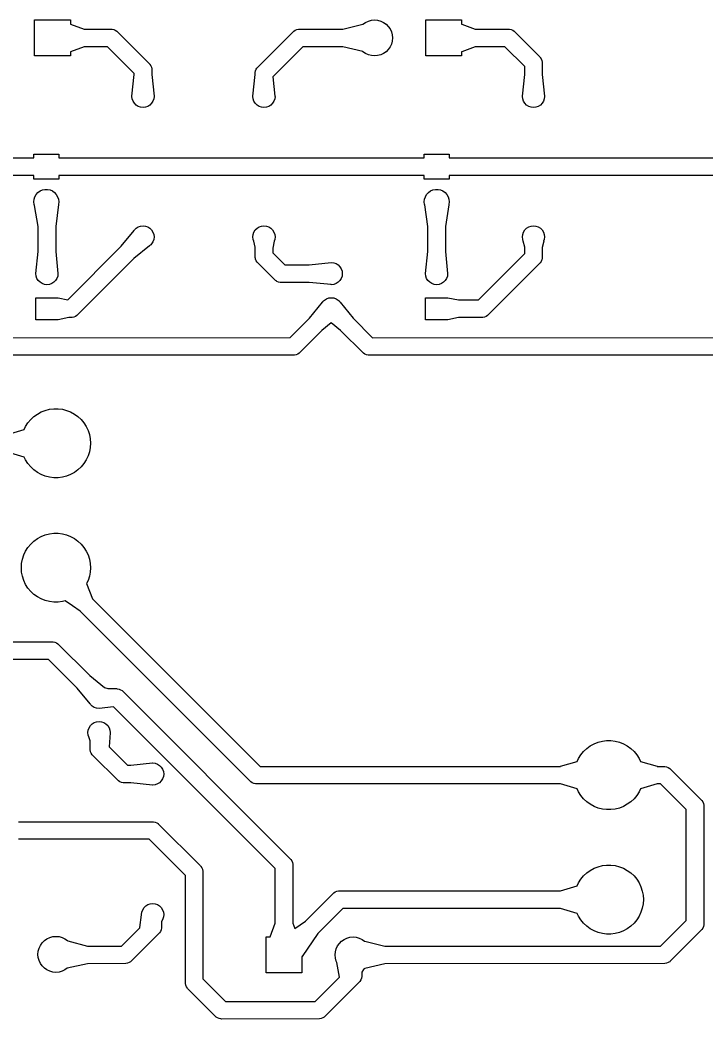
# Model space of a CAD drawing. Extents: x 52 to 194, y -148 to -75.
# Drawn here: x 94.4 to 144, y -147.6 to -75.4 of the extents above; entities that cross this region are included whole.
import ezdxf

# ---------------------------------------------------------------- set-up
doc = ezdxf.new("R2010")
doc.units = 0
doc.layers.add('BLACK', color=7, linetype='CONTINUOUS')

msp = doc.modelspace()

# ---------------------------------------------------------------- linework, layer by layer
at = {"layer": 'BLACK', "linetype": 'CONTINUOUS'}
for p, q in [((95.45, -77.995), (95.45, -75.395)), ((95.45, -75.395), (98.05, -75.395)), ((98.05, -75.395), (98.05, -75.697548)), ((98.05, -75.697548), (98.053547, -75.696595)), ((98.053547, -75.696595), (98.056041, -75.697205)), ((98.056041, -75.697205), (99.042313, -76.057194)), ((117.758934, -76.057826), (119.208382, -75.705135)), ((119.208382, -75.705135), (119.214376, -75.699142)), ((119.214376, -75.699142), (119.4, -75.569167)), ((119.4, -75.569167), (119.605374, -75.4734)), ((119.605374, -75.4734), (119.824257, -75.41475)), ((119.824257, -75.41475), (120.05, -75.395)), ((120.05, -75.395), (120.275743, -75.41475)), ((120.275743, -75.41475), (120.494626, -75.4734)), ((120.494626, -75.4734), (120.7, -75.569167)), ((120.7, -75.569167), (120.885624, -75.699142)), ((120.885624, -75.699142), (121.045858, -75.859376)), ((123.75, -77.995), (123.75, -75.395)), ((123.75, -75.395), (126.35, -75.395)), ((126.35, -75.395), (126.35, -75.697548)), ((126.35, -75.697548), (126.353547, -75.696595)), ((126.353547, -75.696595), (126.356041, -75.697205)), ((126.356041, -75.697205), (127.342313, -76.057194)), ((99.042313, -76.057194), (99.046875, -76.061383)), ((99.046875, -76.061383), (100.995, -76.06)), ((100.995, -76.06), (101.057221, -76.063057)), ((101.057221, -76.063057), (101.057241, -76.063057)), ((101.057241, -76.063057), (101.179331, -76.087343)), ((101.179331, -76.087343), (101.294337, -76.13498)), ((101.294337, -76.13498), (101.39784, -76.204138)), ((101.39784, -76.204138), (101.398382, -76.20468)), ((101.398382, -76.20468), (103.749013, -78.550987)), ((111.559738, -78.846559), (114.155987, -76.245987)), ((114.155987, -76.245987), (114.20215, -76.204147)), ((114.20215, -76.204147), (114.20216, -76.204138)), ((114.20216, -76.204138), (114.305663, -76.13498)), ((114.305663, -76.13498), (114.420669, -76.087343)), ((114.420669, -76.087343), (114.440925, -76.083313)), ((114.440925, -76.083313), (114.542759, -76.063057)), ((114.542759, -76.063057), (114.54456, -76.063057)), ((114.54456, -76.063057), (117.75328, -76.061275)), ((117.75328, -76.061275), (117.753427, -76.060921)), ((117.753427, -76.060921), (117.758934, -76.057826)), ((121.045858, -75.859376), (121.175833, -76.045)), ((121.175833, -76.045), (121.2716, -76.250374)), ((121.2716, -76.250374), (121.33025, -76.469257)), ((121.33025, -76.469257), (121.35, -76.695)), ((127.342313, -76.057194), (127.347048, -76.061541)), ((127.347048, -76.061541), (129.745, -76.06)), ((129.745, -76.06), (129.807221, -76.063057)), ((129.807221, -76.063057), (129.807241, -76.063057)), ((129.807241, -76.063057), (129.929331, -76.087343)), ((129.929331, -76.087343), (130.044337, -76.13498)), ((130.044337, -76.13498), (130.14784, -76.204138)), ((130.14784, -76.204138), (130.148267, -76.204565)), ((130.148267, -76.204565), (131.999012, -78.050987)), ((121.2716, -77.139626), (121.175833, -77.345)), ((121.33025, -76.920743), (121.2716, -77.139626)), ((121.35, -76.695), (121.33025, -76.920743)), ((98.05, -77.995), (95.45, -77.995)), ((98.056041, -77.692794), (98.05, -77.692535)), ((98.05, -77.692535), (98.05, -77.995)), ((99.042312, -77.332806), (98.056041, -77.692794)), ((99.046573, -77.330088), (99.042312, -77.332806)), ((99.047285, -77.328369), (99.046573, -77.330088)), ((100.729486, -77.327174), (99.047285, -77.328369)), ((102.6654, -79.259527), (100.729486, -77.327174)), ((114.86423, -77.329856), (112.703013, -79.494672)), ((117.75357, -77.328251), (114.86423, -77.329856)), ((117.758934, -77.332173), (117.75357, -77.328251)), ((119.208381, -77.684863), (117.758934, -77.332173)), ((119.214376, -77.690858), (119.208381, -77.684863)), ((119.4, -77.820833), (119.214376, -77.690858)), ((119.605374, -77.9166), (119.4, -77.820833)), ((119.824257, -77.97525), (119.605374, -77.9166)), ((120.05, -77.995), (119.824257, -77.97525)), ((120.275743, -77.97525), (120.05, -77.995)), ((120.494626, -77.9166), (120.275743, -77.97525)), ((120.7, -77.820833), (120.494626, -77.9166)), ((120.885624, -77.690858), (120.7, -77.820833)), ((121.045858, -77.530624), (120.885624, -77.690858)), ((121.175833, -77.345), (121.045858, -77.530624)), ((126.35, -77.995), (123.75, -77.995)), ((126.356041, -77.692794), (126.35, -77.692535)), ((126.35, -77.692535), (126.35, -77.995)), ((127.342312, -77.332806), (126.356041, -77.692794)), ((127.346573, -77.330088), (127.342312, -77.332806)), ((127.347221, -77.328523), (127.346573, -77.330088)), ((129.479555, -77.327152), (127.347221, -77.328523)), ((130.915319, -78.759562), (129.479555, -77.327152)), ((103.749013, -78.550987), (103.790851, -78.597149)), ((103.790851, -78.597149), (103.790862, -78.59716)), ((103.790862, -78.59716), (103.804825, -78.618058)), ((103.804825, -78.618058), (103.86002, -78.700663)), ((103.86002, -78.700663), (103.907657, -78.815669)), ((131.999012, -78.050987), (132.040851, -78.097149)), ((132.040851, -78.097149), (132.040862, -78.09716)), ((132.040862, -78.09716), (132.11002, -78.200663)), ((132.11002, -78.200663), (132.157657, -78.315669)), ((132.157657, -78.315669), (132.181942, -78.437759)), ((132.181942, -78.437759), (132.183033, -79.324091)), ((102.501327, -80.907129), (102.663917, -79.330499)), ((102.663917, -79.330499), (102.665505, -79.32756)), ((102.665505, -79.32756), (102.6654, -79.259527)), ((103.907657, -78.815669), (103.931943, -78.937759)), ((103.931943, -78.937759), (103.931943, -78.938407)), ((103.931943, -78.938407), (103.932536, -79.323351)), ((103.932536, -79.323351), (103.932718, -79.323427)), ((103.932718, -79.323427), (103.936083, -79.3305)), ((103.936083, -79.3305), (104.098671, -80.907116)), ((111.251327, -80.907129), (111.413917, -79.330499)), ((111.413917, -79.330499), (111.415138, -79.328239)), ((111.415, -79.25), (111.418057, -79.187779)), ((111.415138, -79.328239), (111.415, -79.25)), ((111.418057, -79.187759), (111.442343, -79.065669)), ((111.418057, -79.187779), (111.418057, -79.187759)), ((111.442343, -79.065669), (111.48998, -78.950663)), ((111.48998, -78.950663), (111.535352, -78.882759)), ((111.535352, -78.882759), (111.559138, -78.84716)), ((111.559138, -78.84716), (111.559738, -78.846559)), ((130.751327, -80.907129), (130.913917, -79.330499)), ((130.913917, -79.330499), (130.916018, -79.32661)), ((130.916018, -79.32661), (130.915319, -78.759562)), ((132.183033, -79.324091), (132.186083, -79.3305)), ((132.186083, -79.3305), (132.348671, -80.907116)), ((112.703013, -79.494672), (112.848671, -80.907116)), ((102.5, -80.92), (102.501306, -80.9084)), ((102.501266, -80.908301), (102.501327, -80.907129)), ((102.501306, -80.9084), (102.501266, -80.908301)), ((104.098671, -80.907116), (104.098581, -80.907414)), ((104.098581, -80.907414), (104.1, -80.92)), ((111.25, -80.92), (111.251306, -80.9084)), ((111.251266, -80.908301), (111.251327, -80.907129)), ((111.251306, -80.9084), (111.251266, -80.908301)), ((112.848671, -80.907116), (112.848581, -80.907414)), ((112.848581, -80.907414), (112.85, -80.92)), ((130.75, -80.92), (130.751306, -80.9084)), ((130.751266, -80.908301), (130.751327, -80.907129)), ((130.751306, -80.9084), (130.751266, -80.908301)), ((132.348671, -80.907116), (132.348581, -80.907414)), ((132.348581, -80.907414), (132.35, -80.92)), ((102.520058, -81.098017), (102.5, -80.92)), ((102.579225, -81.267107), (102.520058, -81.098017)), ((102.674535, -81.418792), (102.579225, -81.267107)), ((102.801208, -81.545465), (102.674535, -81.418792)), ((102.952893, -81.640775), (102.801208, -81.545465)), ((103.798792, -81.545465), (103.647107, -81.640775)), ((103.925465, -81.418792), (103.798792, -81.545465)), ((104.020775, -81.267107), (103.925465, -81.418792)), ((104.079942, -81.098017), (104.020775, -81.267107)), ((104.1, -80.92), (104.079942, -81.098017)), ((111.270058, -81.098017), (111.25, -80.92)), ((111.329225, -81.267107), (111.270058, -81.098017)), ((111.424535, -81.418792), (111.329225, -81.267107)), ((111.551208, -81.545465), (111.424535, -81.418792)), ((111.702893, -81.640775), (111.551208, -81.545465)), ((112.548792, -81.545465), (112.397107, -81.640775)), ((112.675465, -81.418792), (112.548792, -81.545465)), ((112.770775, -81.267107), (112.675465, -81.418792)), ((112.829942, -81.098017), (112.770775, -81.267107)), ((112.85, -80.92), (112.829942, -81.098017)), ((130.770058, -81.098017), (130.75, -80.92)), ((130.829225, -81.267107), (130.770058, -81.098017)), ((130.924535, -81.418792), (130.829225, -81.267107)), ((131.051208, -81.545465), (130.924535, -81.418792)), ((131.202893, -81.640775), (131.051208, -81.545465)), ((132.048792, -81.545465), (131.897107, -81.640775)), ((132.175465, -81.418792), (132.048792, -81.545465)), ((132.270775, -81.267107), (132.175465, -81.418792)), ((132.329942, -81.098017), (132.270775, -81.267107)), ((132.35, -80.92), (132.329942, -81.098017)), ((103.121983, -81.699942), (102.952893, -81.640775)), ((103.3, -81.72), (103.121983, -81.699942)), ((103.478017, -81.699942), (103.3, -81.72)), ((103.647107, -81.640775), (103.478017, -81.699942)), ((111.871983, -81.699942), (111.702893, -81.640775)), ((112.05, -81.72), (111.871983, -81.699942)), ((112.228017, -81.699942), (112.05, -81.72)), ((112.397107, -81.640775), (112.228017, -81.699942)), ((131.371983, -81.699942), (131.202893, -81.640775)), ((131.55, -81.72), (131.371983, -81.699942)), ((131.728017, -81.699942), (131.55, -81.72)), ((131.897107, -81.640775), (131.728017, -81.699942)), ((95.4, -85.367117), (95.4, -85.1)), ((95.4, -85.1), (97.2, -85.1)), ((97.2, -85.1), (97.2, -85.367055)), ((123.65, -85.36614), (123.65, -85.1)), ((123.65, -85.1), (125.45, -85.1)), ((125.45, -85.1), (125.45, -85.366078)), ((70.048375, -85.367993), (95.4, -85.367117)), ((97.2, -85.367055), (123.65, -85.36614)), ((125.45, -85.366078), (155.202962, -85.36505)), ((95.4, -86.634061), (70.045869, -86.634937)), ((95.4, -86.9), (95.4, -86.634061)), ((123.65, -86.633085), (97.2, -86.633999)), ((97.2, -86.633999), (97.2, -86.9)), ((123.65, -86.9), (123.65, -86.633085)), ((155.205386, -86.631994), (125.45, -86.633022)), ((125.45, -86.633022), (125.45, -86.9)), ((97.2, -86.9), (95.4, -86.9)), ((125.45, -86.9), (123.65, -86.9)), ((95.477809, -88.173937), (95.571885, -88.010993)), ((95.571885, -88.010993), (95.697782, -87.87117)), ((95.697782, -87.87117), (95.85, -87.760577)), ((95.85, -87.760577), (96.021885, -87.684049)), ((96.021885, -87.684049), (96.205924, -87.64493)), ((96.205924, -87.64493), (96.394076, -87.64493)), ((96.394076, -87.64493), (96.578115, -87.684049)), ((96.578115, -87.684049), (96.75, -87.760577)), ((96.75, -87.760577), (96.902218, -87.87117)), ((96.902218, -87.87117), (97.028115, -88.010993)), ((97.028115, -88.010993), (97.122191, -88.173937)), ((123.727809, -88.173937), (123.821885, -88.010993)), ((123.821885, -88.010993), (123.947782, -87.87117)), ((123.947782, -87.87117), (124.1, -87.760577)), ((124.1, -87.760577), (124.271885, -87.684049)), ((124.271885, -87.684049), (124.455924, -87.64493)), ((124.455924, -87.64493), (124.644076, -87.64493)), ((124.644076, -87.64493), (124.828115, -87.684049)), ((124.828115, -87.684049), (125, -87.760577)), ((125, -87.760577), (125.152218, -87.87117)), ((125.152218, -87.87117), (125.278115, -88.010993)), ((125.278115, -88.010993), (125.372191, -88.173937)), ((95.4, -88.54), (95.419667, -88.352879)), ((95.419667, -88.727121), (95.4, -88.54)), ((95.419667, -88.352879), (95.477809, -88.173937)), ((95.448595, -88.816152), (95.419667, -88.727121)), ((95.713298, -90.320382), (95.448595, -88.816152)), ((97.175877, -88.740834), (96.986238, -90.319749)), ((97.122191, -88.173937), (97.180333, -88.352879)), ((97.180333, -88.727121), (97.175877, -88.740834)), ((97.180333, -88.352879), (97.2, -88.54)), ((97.2, -88.54), (97.180333, -88.727121)), ((123.65, -88.54), (123.669667, -88.352879)), ((123.669667, -88.727121), (123.65, -88.54)), ((123.669667, -88.352879), (123.727809, -88.173937)), ((123.684077, -88.771473), (123.669667, -88.727121)), ((123.913528, -90.330004), (123.684077, -88.771473)), ((125.41592, -88.771478), (125.186472, -90.330004)), ((125.372191, -88.173937), (125.430333, -88.352879)), ((125.430333, -88.727121), (125.41592, -88.771478)), ((125.430333, -88.352879), (125.45, -88.54)), ((125.45, -88.54), (125.430333, -88.727121)), ((103.121983, -90.300058), (103.3, -90.28)), ((103.3, -90.28), (103.478017, -90.300058)), ((111.871983, -90.300058), (112.05, -90.28)), ((112.05, -90.28), (112.228017, -90.300058)), ((131.371983, -90.300058), (131.55, -90.28)), ((131.55, -90.28), (131.728017, -90.300058)), ((95.716019, -90.32561), (95.713298, -90.320382)), ((95.717084, -92.139637), (95.716019, -90.32561)), ((96.986238, -90.319749), (96.982997, -90.325511)), ((96.982997, -90.325511), (96.984064, -92.141256)), ((101.726273, -91.754169), (102.656186, -90.610409)), ((102.656186, -90.610409), (102.674535, -90.581208)), ((102.674535, -90.581208), (102.70338, -90.552362)), ((102.70338, -90.552362), (102.726145, -90.524363)), ((102.726145, -90.524363), (102.734022, -90.520107)), ((102.734022, -90.520107), (102.735265, -90.520477)), ((102.735265, -90.520477), (102.801208, -90.454535)), ((102.801208, -90.454535), (102.952893, -90.359225)), ((102.952893, -90.359225), (103.121983, -90.300058)), ((103.478017, -90.300058), (103.647107, -90.359225)), ((103.647107, -90.359225), (103.798792, -90.454535)), ((103.798792, -90.454535), (103.925465, -90.581208)), ((103.925465, -90.581208), (104.020775, -90.732893)), ((104.020775, -90.732893), (104.079942, -90.901983)), ((104.079942, -90.901983), (104.1, -91.08)), ((111.25, -91.08), (111.270058, -90.901983)), ((111.270058, -90.901983), (111.329225, -90.732893)), ((111.329225, -90.732893), (111.424535, -90.581208)), ((111.424535, -90.581208), (111.551208, -90.454535)), ((111.551208, -90.454535), (111.702893, -90.359225)), ((111.702893, -90.359225), (111.871983, -90.300058)), ((112.228017, -90.300058), (112.397107, -90.359225)), ((112.397107, -90.359225), (112.548792, -90.454535)), ((112.548792, -90.454535), (112.675465, -90.581208)), ((112.675465, -90.581208), (112.770775, -90.732893)), ((112.770775, -90.732893), (112.829942, -90.901983)), ((112.829942, -90.901983), (112.85, -91.08)), ((123.916014, -90.334951), (123.913528, -90.330004)), ((123.917084, -92.141534), (123.916014, -90.334951)), ((125.186472, -90.330004), (125.182994, -90.335821)), ((125.182994, -90.335821), (125.184064, -92.143404)), ((130.75, -91.08), (130.770058, -90.901983)), ((130.770058, -90.901983), (130.829225, -90.732893)), ((130.829225, -90.732893), (130.924535, -90.581208)), ((130.924535, -90.581208), (131.051208, -90.454535)), ((131.051208, -90.454535), (131.202893, -90.359225)), ((131.202893, -90.359225), (131.371983, -90.300058)), ((131.728017, -90.300058), (131.897107, -90.359225)), ((131.897107, -90.359225), (132.048792, -90.454535)), ((132.048792, -90.454535), (132.175465, -90.581208)), ((132.175465, -90.581208), (132.270775, -90.732893)), ((132.270775, -90.732893), (132.329942, -90.901983)), ((132.329942, -90.901983), (132.35, -91.08)), ((103.769582, -91.723818), (102.625833, -92.653724)), ((103.798792, -91.705465), (103.769582, -91.723818)), ((103.827646, -91.67661), (103.798792, -91.705465)), ((103.855635, -91.653855), (103.827646, -91.67661)), ((103.856517, -91.65306), (103.855635, -91.653855)), ((103.859954, -91.644792), (103.856517, -91.65306)), ((103.925465, -91.578792), (103.859811, -91.644445)), ((103.859811, -91.644445), (103.859954, -91.644792)), ((104.020775, -91.427107), (103.925465, -91.578792)), ((104.079942, -91.258017), (104.020775, -91.427107)), ((104.1, -91.08), (104.079942, -91.258017)), ((111.270058, -91.258017), (111.25, -91.08)), ((111.315077, -91.386676), (111.270058, -91.258017)), ((111.313304, -91.395898), (111.314648, -91.387047)), ((111.416513, -91.813847), (111.313304, -91.395898)), ((111.314648, -91.387047), (111.315077, -91.386676)), ((112.787159, -91.395609), (112.683759, -91.898672)), ((112.829942, -91.258017), (112.784788, -91.387057)), ((112.784788, -91.387057), (112.786511, -91.388781)), ((112.786511, -91.388781), (112.787159, -91.395609)), ((112.85, -91.08), (112.829942, -91.258017)), ((130.770058, -91.258017), (130.75, -91.08)), ((130.815077, -91.386674), (130.770058, -91.258017)), ((130.813291, -91.395897), (130.814645, -91.387046)), ((130.916468, -91.815945), (130.813291, -91.395897)), ((130.814645, -91.387046), (130.815077, -91.386674)), ((132.286954, -91.395737), (132.183616, -91.856891)), ((132.329942, -91.258017), (132.284765, -91.387124)), ((132.284765, -91.387124), (132.286352, -91.388714)), ((132.286352, -91.388714), (132.286954, -91.395737)), ((132.35, -91.08), (132.329942, -91.258017)), ((95.551327, -93.722129), (95.713917, -92.145499)), ((95.713917, -92.145499), (95.717084, -92.139637)), ((96.984064, -92.141256), (96.986083, -92.1455)), ((96.986083, -92.1455), (97.148671, -93.722116)), ((97.863859, -95.622233), (101.724916, -91.757987)), ((101.724916, -91.757987), (101.726273, -91.754169)), ((111.418057, -92.561756), (111.416513, -91.813847)), ((112.683759, -91.898672), (112.684463, -92.23998)), ((112.684463, -92.23998), (113.550192, -93.102787)), ((123.741419, -93.722042), (123.913858, -92.147415)), ((123.913858, -92.147415), (123.917084, -92.141534)), ((125.184064, -92.143404), (125.186025, -92.147559)), ((125.186025, -92.147559), (125.338757, -93.722186)), ((127.565796, -95.640236), (130.917404, -92.284781)), ((130.917404, -92.284781), (130.916468, -91.815945)), ((132.183616, -91.856891), (132.185, -92.55)), ((102.618866, -92.655802), (98.554013, -96.724013)), ((102.625833, -92.653724), (102.618866, -92.655802)), ((111.418057, -92.562241), (111.418057, -92.561756)), ((111.436095, -92.652919), (111.418057, -92.562241)), ((111.442343, -92.684331), (111.436095, -92.652919)), ((111.48998, -92.799337), (111.442343, -92.684331)), ((111.559138, -92.90284), (111.48998, -92.799337)), ((111.559147, -92.902849), (111.559138, -92.90284)), ((111.600987, -92.949013), (111.559147, -92.902849)), ((112.881864, -94.225566), (111.600987, -92.949013)), ((113.550192, -93.102787), (115.325451, -93.101318)), ((115.325451, -93.101318), (115.330499, -93.098917)), ((115.330499, -93.098917), (116.907117, -92.936328)), ((116.907117, -92.936328), (116.907417, -92.936417)), ((116.907417, -92.936417), (116.92, -92.935)), ((116.92, -92.935), (117.098017, -92.955058)), ((117.098017, -92.955058), (117.267107, -93.014225)), ((117.267107, -93.014225), (117.418792, -93.109535)), ((117.418792, -93.109535), (117.545465, -93.236208)), ((132.039991, -92.95371), (128.274013, -96.724013)), ((132.040862, -92.95284), (132.039991, -92.95371)), ((132.11002, -92.849337), (132.040862, -92.95284)), ((132.139939, -92.777107), (132.11002, -92.849337)), ((132.157658, -92.73433), (132.139939, -92.777107)), ((132.181943, -92.612241), (132.157658, -92.73433)), ((132.185, -92.55), (132.181943, -92.61222)), ((132.181943, -92.61222), (132.181943, -92.612241)), ((95.55, -93.735), (95.551306, -93.7234)), ((95.570058, -93.913017), (95.55, -93.735)), ((95.551266, -93.723301), (95.551327, -93.722129)), ((95.551306, -93.7234), (95.551266, -93.723301)), ((97.15, -93.735), (97.129942, -93.913017)), ((97.148671, -93.722116), (97.148581, -93.722414)), ((97.148581, -93.722414), (97.15, -93.735)), ((117.545465, -93.236208), (117.640775, -93.387893)), ((117.640775, -93.387893), (117.699942, -93.556983)), ((117.699942, -93.556983), (117.72, -93.735)), ((117.72, -93.735), (117.699942, -93.913017)), ((123.74, -93.735), (123.741379, -93.722761)), ((123.760058, -93.913017), (123.74, -93.735)), ((123.741379, -93.722761), (123.741419, -93.722042)), ((125.34, -93.735), (125.319942, -93.913017)), ((125.338757, -93.722186), (125.33861, -93.722666)), ((125.33861, -93.722666), (125.34, -93.735)), ((95.629225, -94.082107), (95.570058, -93.913017)), ((95.724535, -94.233792), (95.629225, -94.082107)), ((95.851208, -94.360465), (95.724535, -94.233792)), ((96.002893, -94.455775), (95.851208, -94.360465)), ((96.171983, -94.514942), (96.002893, -94.455775)), ((96.35, -94.535), (96.171983, -94.514942)), ((96.528017, -94.514942), (96.35, -94.535)), ((96.697107, -94.455775), (96.528017, -94.514942)), ((96.848792, -94.360465), (96.697107, -94.455775)), ((96.975465, -94.233792), (96.848792, -94.360465)), ((97.070775, -94.082107), (96.975465, -94.233792)), ((97.129942, -93.913017), (97.070775, -94.082107)), ((112.88216, -94.225862), (112.881864, -94.225566)), ((112.970697, -94.28502), (112.88216, -94.225862)), ((112.985663, -94.29502), (112.970697, -94.28502)), ((113.100669, -94.342657), (112.985663, -94.29502)), ((113.222759, -94.366943), (113.100669, -94.342657)), ((113.222779, -94.366943), (113.222759, -94.366943)), ((113.285, -94.37), (113.222779, -94.366943)), ((115.325374, -94.368312), (113.285, -94.37)), ((115.3305, -94.371082), (115.325374, -94.368312)), ((116.907116, -94.533671), (115.3305, -94.371082)), ((116.908301, -94.533733), (116.907116, -94.533671)), ((116.908398, -94.533692), (116.908301, -94.533733)), ((116.92, -94.535), (116.908398, -94.533692)), ((117.098017, -94.514942), (116.92, -94.535)), ((117.267107, -94.455775), (117.098017, -94.514942)), ((117.418792, -94.360465), (117.267107, -94.455775)), ((117.545465, -94.233792), (117.418792, -94.360465)), ((117.640775, -94.082107), (117.545465, -94.233792)), ((117.699942, -93.913017), (117.640775, -94.082107)), ((123.819225, -94.082107), (123.760058, -93.913017)), ((123.914535, -94.233792), (123.819225, -94.082107)), ((124.041208, -94.360465), (123.914535, -94.233792)), ((124.192893, -94.455775), (124.041208, -94.360465)), ((124.361983, -94.514942), (124.192893, -94.455775)), ((124.54, -94.535), (124.361983, -94.514942)), ((124.718017, -94.514942), (124.54, -94.535)), ((124.887107, -94.455775), (124.718017, -94.514942)), ((125.038792, -94.360465), (124.887107, -94.455775)), ((125.165465, -94.233792), (125.038792, -94.360465)), ((125.260775, -94.082107), (125.165465, -94.233792)), ((125.319942, -93.913017), (125.260775, -94.082107)), ((95.55, -97.075), (95.55, -95.475)), ((95.55, -95.475), (97.15, -95.475)), ((97.15, -95.475), (97.15, -95.477608)), ((97.15, -95.477608), (97.153815, -95.476031)), ((97.153815, -95.476031), (97.156163, -95.476271)), ((97.156163, -95.476271), (97.863859, -95.622233)), ((115.346273, -96.949169), (116.276186, -95.805409)), ((116.276186, -95.805409), (116.294535, -95.776208)), ((116.294535, -95.776208), (116.32338, -95.747362)), ((116.32338, -95.747362), (116.346145, -95.719363)), ((116.346145, -95.719363), (116.354022, -95.715107)), ((116.354022, -95.715107), (116.355265, -95.715477)), ((116.355265, -95.715477), (116.421208, -95.649535)), ((116.421208, -95.649535), (116.572893, -95.554225)), ((116.572893, -95.554225), (116.741983, -95.495058)), ((116.741983, -95.495058), (116.92, -95.475)), ((116.92, -95.475), (117.098017, -95.495058)), ((117.098017, -95.495058), (117.267107, -95.554225)), ((117.267107, -95.554225), (117.418792, -95.649535)), ((117.418792, -95.649535), (117.484445, -95.715188)), ((117.484445, -95.715188), (117.484792, -95.715045)), ((117.484792, -95.715045), (117.49306, -95.718482)), ((117.49306, -95.718482), (117.493855, -95.719364)), ((117.493855, -95.719364), (117.516615, -95.747358)), ((117.516615, -95.747358), (117.545465, -95.776208)), ((117.545465, -95.776208), (117.563816, -95.805413)), ((117.563816, -95.805413), (118.493724, -96.949167)), ((123.74, -97.075), (123.74, -95.475)), ((123.74, -95.475), (125.34, -95.475)), ((125.34, -95.475), (125.34, -95.477608)), ((125.34, -95.477608), (125.343815, -95.476031)), ((125.343815, -95.476031), (125.346163, -95.476271)), ((125.346163, -95.476271), (126.130663, -95.638074)), ((126.130663, -95.638074), (126.135776, -95.641543)), ((126.135776, -95.641543), (127.565796, -95.640236)), ((98.50784, -96.765862), (98.409584, -96.831514)), ((98.507849, -96.765852), (98.50784, -96.765862)), ((98.554013, -96.724013), (98.507849, -96.765852)), ((128.22784, -96.765862), (128.129584, -96.831514)), ((128.227849, -96.765852), (128.22784, -96.765862)), ((128.274013, -96.724013), (128.227849, -96.765852)), ((97.15, -97.075), (95.55, -97.075)), ((97.156171, -97.073727), (97.15, -97.072544)), ((97.15, -97.072544), (97.15, -97.075)), ((97.940663, -96.911925), (97.156171, -97.073727)), ((97.946573, -96.908739), (97.940663, -96.911925)), ((97.947163, -96.907312), (97.946573, -96.908739)), ((98.166647, -96.906943), (97.947163, -96.907312)), ((98.167241, -96.906943), (98.166647, -96.906943)), ((98.289331, -96.882657), (98.167241, -96.906943)), ((98.404337, -96.83502), (98.289331, -96.882657)), ((98.409584, -96.831514), (98.404337, -96.83502)), ((113.935901, -98.365034), (115.344459, -96.954275)), ((115.344459, -96.954275), (115.346273, -96.949169)), ((116.919999, -97.300604), (116.245833, -97.848724)), ((117.594167, -97.848724), (116.919999, -97.300604)), ((118.493724, -96.949167), (118.495436, -96.954904)), ((118.495436, -96.954904), (119.910758, -98.368018)), ((125.34, -97.075), (123.74, -97.075)), ((125.346171, -97.073727), (125.34, -97.072544)), ((125.34, -97.072544), (125.34, -97.075)), ((126.130663, -96.911925), (125.346171, -97.073727)), ((126.136573, -96.908739), (126.130663, -96.911925)), ((126.136654, -96.908541), (126.136573, -96.908739)), ((127.886146, -96.906943), (126.136654, -96.908541)), ((127.887241, -96.906943), (127.886146, -96.906943)), ((128.009331, -96.882657), (127.887241, -96.906943)), ((128.124337, -96.83502), (128.009331, -96.882657)), ((128.129584, -96.831514), (128.124337, -96.83502)), ((116.240095, -97.850435), (114.644013, -99.449013)), ((116.245833, -97.848724), (116.240095, -97.850435)), ((117.599273, -97.850538), (117.594167, -97.848724)), ((119.24152, -99.490222), (117.599273, -97.850538)), ((91.720753, -98.368014), (113.935901, -98.365034)), ((119.910758, -98.368018), (144.681021, -98.365031)), ((114.249784, -99.631943), (91.455, -99.635)), ((114.257241, -99.631943), (114.249784, -99.631943)), ((114.379331, -99.607657), (114.257241, -99.631943)), ((114.494337, -99.56002), (114.379331, -99.607657)), ((114.59784, -99.490862), (114.494337, -99.56002)), ((114.597849, -99.490852), (114.59784, -99.490862)), ((114.644013, -99.449013), (114.597849, -99.490852)), ((119.24216, -99.490862), (119.24152, -99.490222)), ((119.345663, -99.56002), (119.24216, -99.490862)), ((119.460669, -99.607657), (119.345663, -99.56002)), ((119.582759, -99.631943), (119.460669, -99.607657)), ((119.582779, -99.631943), (119.582759, -99.631943)), ((119.645, -99.635), (119.582779, -99.631943)), ((144.993949, -99.631943), (119.645, -99.635)), ((95.40644, -104.073717), (95.660433, -103.88918)), ((95.660433, -103.88918), (95.935552, -103.737932)), ((95.935552, -103.737932), (96.227458, -103.622359)), ((96.227458, -103.622359), (96.531547, -103.544282)), ((96.531547, -103.544282), (96.843024, -103.504933)), ((96.843024, -103.504933), (97.156976, -103.504933)), ((97.156976, -103.504933), (97.468453, -103.544282)), ((97.468453, -103.544282), (97.772542, -103.622359)), ((97.772542, -103.622359), (98.064448, -103.737932)), ((98.064448, -103.737932), (98.339567, -103.88918)), ((98.339567, -103.88918), (98.59356, -104.073717)), ((94.809233, -104.795616), (94.977458, -104.530537)), ((94.977458, -104.530537), (95.177578, -104.288632)), ((95.177578, -104.288632), (95.40644, -104.073717)), ((98.59356, -104.073717), (98.822422, -104.288632)), ((98.822422, -104.288632), (99.022542, -104.530537)), ((99.022542, -104.530537), (99.190767, -104.795616)), ((93.508357, -105.362509), (94.711111, -105.004136)), ((94.711111, -105.004136), (94.809233, -104.795616)), ((99.190767, -104.795616), (99.324441, -105.079689)), ((99.324441, -105.079689), (99.421458, -105.378275)), ((99.421458, -105.378275), (99.480287, -105.686667)), ((99.480287, -105.686667), (99.5, -106)), ((99.5, -106), (99.480287, -106.313333)), ((94.71111, -106.995862), (93.508359, -106.63749)), ((99.421458, -106.621725), (99.324441, -106.920311)), ((99.480287, -106.313333), (99.421458, -106.621725)), ((94.809233, -107.204384), (94.71111, -106.995862)), ((94.977458, -107.469463), (94.809233, -107.204384)), ((95.177578, -107.711368), (94.977458, -107.469463)), ((99.022542, -107.469463), (98.822422, -107.711368)), ((99.190767, -107.204384), (99.022542, -107.469463)), ((99.324441, -106.920311), (99.190767, -107.204384)), ((95.40644, -107.926283), (95.177578, -107.711368)), ((95.660433, -108.11082), (95.40644, -107.926283)), ((95.935552, -108.262068), (95.660433, -108.11082)), ((96.227458, -108.377641), (95.935552, -108.262068)), ((98.064448, -108.262068), (97.772542, -108.377641)), ((98.339567, -108.11082), (98.064448, -108.262068)), ((98.59356, -107.926283), (98.339567, -108.11082)), ((98.822422, -107.711368), (98.59356, -107.926283)), ((96.531547, -108.455718), (96.227458, -108.377641)), ((96.843024, -108.495067), (96.531547, -108.455718)), ((97.156976, -108.495067), (96.843024, -108.495067)), ((97.468453, -108.455718), (97.156976, -108.495067)), ((97.772542, -108.377641), (97.468453, -108.455718)), ((95.935552, -112.737932), (96.227458, -112.622359)), ((96.227458, -112.622359), (96.531547, -112.544282)), ((96.531547, -112.544282), (96.843024, -112.504933)), ((96.843024, -112.504933), (97.156976, -112.504933)), ((97.156976, -112.504933), (97.468453, -112.544282)), ((97.468453, -112.544282), (97.772542, -112.622359)), ((97.772542, -112.622359), (98.064448, -112.737932)), ((94.977458, -113.530537), (95.177578, -113.288632)), ((95.177578, -113.288632), (95.40644, -113.073717)), ((95.40644, -113.073717), (95.660433, -112.88918)), ((95.660433, -112.88918), (95.935552, -112.737932)), ((98.064448, -112.737932), (98.339567, -112.88918)), ((98.339567, -112.88918), (98.59356, -113.073717)), ((98.59356, -113.073717), (98.822422, -113.288632)), ((98.822422, -113.288632), (99.022542, -113.530537)), ((94.578542, -114.378275), (94.675559, -114.079689)), ((94.675559, -114.079689), (94.809233, -113.795616)), ((94.809233, -113.795616), (94.977458, -113.530537)), ((99.022542, -113.530537), (99.190767, -113.795616)), ((99.190767, -113.795616), (99.324441, -114.079689)), ((99.324441, -114.079689), (99.421458, -114.378275)), ((94.5, -115), (94.519713, -114.686667)), ((94.519713, -114.686667), (94.578542, -114.378275)), ((99.421458, -114.378275), (99.480287, -114.686667)), ((99.480287, -114.686667), (99.5, -115)), ((94.519713, -115.313333), (94.5, -115)), ((94.578542, -115.621725), (94.519713, -115.313333)), ((99.480287, -115.313333), (99.421458, -115.621725)), ((99.5, -115), (99.480287, -115.313333)), ((94.675559, -115.920311), (94.578542, -115.621725)), ((94.809233, -116.204384), (94.675559, -115.920311)), ((94.977458, -116.469463), (94.809233, -116.204384)), ((99.324441, -115.920311), (99.219473, -116.143378)), ((99.219473, -116.143378), (99.22252, -116.146768)), ((99.22252, -116.146768), (99.646338, -117.243953)), ((99.421458, -115.621725), (99.324441, -115.920311)), ((95.177578, -116.711368), (94.977458, -116.469463)), ((95.40644, -116.926283), (95.177578, -116.711368)), ((95.660433, -117.11082), (95.40644, -116.926283)), ((95.935552, -117.262068), (95.660433, -117.11082)), ((96.227458, -117.377641), (95.935552, -117.262068)), ((96.531547, -117.455718), (96.227458, -117.377641)), ((96.843024, -117.495067), (96.531547, -117.455718)), ((97.156976, -117.495067), (96.843024, -117.495067)), ((97.468453, -117.455718), (97.156976, -117.495067)), ((97.674019, -117.402937), (97.468453, -117.455718)), ((98.192554, -117.762166), (97.674019, -117.402937)), ((99.646338, -117.243953), (99.646149, -117.251781)), ((99.646149, -117.251781), (111.76599, -129.368018)), ((98.743028, -118.14352), (98.192554, -117.762166)), ((98.747564, -118.144937), (98.743028, -118.14352)), ((111.093797, -130.487499), (98.747564, -118.144937)), ((76.249462, -120.368057), (96.74, -120.365)), ((96.74, -120.365), (96.802221, -120.368057)), ((96.802221, -120.368057), (96.802241, -120.368057)), ((96.802241, -120.368057), (96.924331, -120.392343)), ((96.924331, -120.392343), (97.039337, -120.43998)), ((97.039337, -120.43998), (97.14284, -120.509138)), ((97.14284, -120.509138), (97.143631, -120.509929)), ((97.143631, -120.509929), (99.441248, -122.804646)), ((96.474196, -121.63199), (76.564008, -121.634961)), ((98.544414, -123.699595), (96.474196, -121.63199)), ((99.441248, -122.804646), (99.445831, -122.806274)), ((99.445831, -122.806274), (100.502837, -123.665654)), ((98.546274, -123.705831), (98.544414, -123.699595)), ((99.476184, -124.849587), (98.546274, -123.705831)), ((100.502837, -123.665654), (100.753106, -123.746449)), ((100.753106, -123.746449), (101.38, -123.745)), ((101.38, -123.745), (101.442221, -123.748057)), ((101.442221, -123.748057), (101.442241, -123.748057)), ((101.442241, -123.748057), (101.564331, -123.772343)), ((101.564331, -123.772343), (101.679337, -123.81998)), ((101.679337, -123.81998), (101.78284, -123.889138)), ((101.78284, -123.889138), (101.785651, -123.891949)), ((101.785651, -123.891949), (113.949013, -136.050987)), ((99.494535, -124.878792), (99.476184, -124.849587)), ((99.523383, -124.90764), (99.494535, -124.878792)), ((99.546144, -124.935635), (99.523383, -124.90764)), ((99.546939, -124.936517), (99.546144, -124.935635)), ((99.555207, -124.939954), (99.546939, -124.936517)), ((99.555553, -124.93981), (99.555207, -124.939954)), ((99.621208, -125.005465), (99.555553, -124.93981)), ((99.772893, -125.100775), (99.621208, -125.005465)), ((99.941983, -125.159942), (99.772893, -125.100775)), ((100.12, -125.18), (99.941983, -125.159942)), ((100.132675, -125.178571), (100.12, -125.18)), ((100.132912, -125.178642), (100.132675, -125.178571)), ((101.167284, -125.069862), (100.132912, -125.178642)), ((101.170423, -125.068364), (101.167284, -125.069862)), ((112.86512, -136.758904), (101.170423, -125.068364)), ((99.494535, -126.421208), (99.621208, -126.294535)), ((99.621208, -126.294535), (99.772893, -126.199225)), ((99.772893, -126.199225), (99.941983, -126.140058)), ((99.941983, -126.140058), (100.12, -126.12)), ((100.12, -126.12), (100.298017, -126.140058)), ((100.298017, -126.140058), (100.467107, -126.199225)), ((100.467107, -126.199225), (100.618792, -126.294535)), ((100.618792, -126.294535), (100.745465, -126.421208)), ((99.32, -126.92), (99.340058, -126.741983)), ((99.340058, -127.098017), (99.32, -126.92)), ((99.340058, -126.741983), (99.399225, -126.572893)), ((99.385328, -127.227391), (99.340058, -127.098017)), ((99.399225, -126.572893), (99.494535, -126.421208)), ((100.745465, -126.421208), (100.840775, -126.572893)), ((100.840775, -126.572893), (100.899942, -126.741983)), ((100.919178, -126.932458), (100.852144, -127.949439)), ((100.899942, -126.741983), (100.92, -126.92)), ((100.92, -126.92), (100.918793, -126.930707)), ((100.918793, -126.930707), (100.919203, -126.931698)), ((100.919203, -126.931698), (100.919178, -126.932458)), ((99.384576, -127.23659), (99.385058, -127.227648)), ((99.486467, -127.525708), (99.384576, -127.23659)), ((99.385058, -127.227648), (99.385328, -127.227391)), ((99.488057, -128.181828), (99.486467, -127.525708)), ((135.660433, -127.88918), (135.935552, -127.737932)), ((135.935552, -127.737932), (136.227458, -127.622359)), ((136.227458, -127.622359), (136.531547, -127.544282)), ((136.531547, -127.544282), (136.843024, -127.504933)), ((136.843024, -127.504933), (137.156976, -127.504933)), ((137.156976, -127.504933), (137.468453, -127.544282)), ((137.468453, -127.544282), (137.772542, -127.622359)), ((137.772542, -127.622359), (138.064448, -127.737932)), ((138.064448, -127.737932), (138.339567, -127.88918)), ((99.488057, -128.182241), (99.488057, -128.181828)), ((99.50922, -128.288632), (99.488057, -128.182241)), ((99.512343, -128.304331), (99.50922, -128.288632)), ((99.55998, -128.419337), (99.512343, -128.304331)), ((99.629138, -128.52284), (99.55998, -128.419337)), ((99.629147, -128.522849), (99.629138, -128.52284)), ((99.670987, -128.569013), (99.629147, -128.522849)), ((101.516733, -130.410435), (99.670987, -128.569013)), ((100.852144, -127.949439), (100.849573, -127.955107)), ((100.849573, -127.955107), (102.185185, -129.28759)), ((134.809233, -128.795616), (134.977458, -128.530537)), ((134.977458, -128.530537), (135.177578, -128.288632)), ((135.177578, -128.288632), (135.40644, -128.073717)), ((135.40644, -128.073717), (135.660433, -127.88918)), ((138.339567, -127.88918), (138.59356, -128.073717)), ((138.59356, -128.073717), (138.822422, -128.288632)), ((138.822422, -128.288632), (139.022542, -128.530537)), ((139.022542, -128.530537), (139.190767, -128.795616)), ((102.185185, -129.28759), (102.403433, -129.287279)), ((102.403433, -129.287279), (102.410499, -129.283917)), ((102.410499, -129.283917), (103.987117, -129.121328)), ((103.987117, -129.121328), (103.987417, -129.121417)), ((103.987417, -129.121417), (104, -129.12)), ((104, -129.12), (104.178017, -129.140058)), ((104.178017, -129.140058), (104.347107, -129.199225)), ((104.347107, -129.199225), (104.498792, -129.294535)), ((104.498792, -129.294535), (104.625465, -129.421208)), ((133.508357, -129.362509), (134.711111, -129.004136)), ((134.711111, -129.004136), (134.809233, -128.795616)), ((139.190767, -128.795616), (139.288888, -129.004136)), ((139.288888, -129.004136), (140.491641, -129.362509)), ((104.625465, -129.421208), (104.720775, -129.572893)), ((104.720775, -129.572893), (104.779942, -129.741983)), ((104.779942, -129.741983), (104.8, -129.92)), ((104.8, -129.92), (104.779942, -130.098017)), ((111.76599, -129.368018), (133.503478, -129.365418)), ((133.503478, -129.365418), (133.508357, -129.362509)), ((140.491641, -129.362509), (140.495174, -129.36538)), ((140.495174, -129.36538), (141, -129.365)), ((141, -129.365), (141.062221, -129.368057)), ((141.062221, -129.368057), (141.062241, -129.368057)), ((141.062241, -129.368057), (141.184331, -129.392343)), ((141.184331, -129.392343), (141.299337, -129.43998)), ((141.299337, -129.43998), (141.40284, -129.509138)), ((141.40284, -129.509138), (141.403365, -129.509663)), ((141.403365, -129.509663), (143.680614, -131.782588)), ((101.51716, -130.410862), (101.516733, -130.410435)), ((101.620663, -130.48002), (101.51716, -130.410862)), ((101.735669, -130.527657), (101.620663, -130.48002)), ((101.857759, -130.551942), (101.735669, -130.527657)), ((101.92, -130.555), (101.857759, -130.551942)), ((102.40721, -130.554304), (101.92, -130.555)), ((102.4105, -130.556082), (102.40721, -130.554304)), ((103.987116, -130.718671), (102.4105, -130.556082)), ((103.988301, -130.718733), (103.987116, -130.718671)), ((103.988398, -130.718692), (103.988301, -130.718733)), ((104, -130.72), (103.988398, -130.718692)), ((104.178017, -130.699942), (104, -130.72)), ((104.347107, -130.640775), (104.178017, -130.699942)), ((104.498792, -130.545465), (104.347107, -130.640775)), ((104.625465, -130.418792), (104.498792, -130.545465)), ((104.720775, -130.267107), (104.625465, -130.418792)), ((104.779942, -130.098017), (104.720775, -130.267107)), ((111.09716, -130.490862), (111.093797, -130.487499)), ((111.200663, -130.56002), (111.09716, -130.490862)), ((111.315669, -130.607657), (111.200663, -130.56002)), ((111.335925, -130.611686), (111.315669, -130.607657)), ((111.437759, -130.631943), (111.335925, -130.611686)), ((111.437779, -130.631943), (111.437759, -130.631943)), ((111.5, -130.635), (111.437779, -130.631943)), ((133.502055, -130.632367), (111.5, -130.635)), ((133.508359, -130.63749), (133.502055, -130.632367)), ((134.71111, -130.995862), (133.508359, -130.63749)), ((140.491641, -130.63749), (139.288889, -130.995862)), ((140.496573, -130.63455), (140.491641, -130.63749)), ((140.497477, -130.632367), (140.496573, -130.63455)), ((140.734511, -130.632188), (140.497477, -130.632367)), ((142.596693, -132.490834), (140.734511, -130.632188)), ((134.809233, -131.204384), (134.71111, -130.995862)), ((134.977458, -131.469463), (134.809233, -131.204384)), ((135.177578, -131.711368), (134.977458, -131.469463)), ((139.022542, -131.469463), (138.822422, -131.711368)), ((139.190767, -131.204384), (139.022542, -131.469463)), ((139.288889, -130.995862), (139.190767, -131.204384)), ((135.40644, -131.926283), (135.177578, -131.711368)), ((135.660433, -132.11082), (135.40644, -131.926283)), ((135.935552, -132.262068), (135.660433, -132.11082)), ((138.339567, -132.11082), (138.064448, -132.262068)), ((138.59356, -131.926283), (138.339567, -132.11082)), ((138.822422, -131.711368), (138.59356, -131.926283)), ((143.680614, -131.782588), (143.722452, -131.82875)), ((143.722452, -131.82875), (143.722463, -131.828761)), ((143.722463, -131.828761), (143.791621, -131.932264)), ((143.791621, -131.932264), (143.839258, -132.04727)), ((143.839258, -132.04727), (143.863543, -132.16936)), ((143.863543, -132.16936), (143.866601, -140.768399)), ((136.227458, -132.377641), (135.935552, -132.262068)), ((136.531547, -132.455718), (136.227458, -132.377641)), ((136.843024, -132.495067), (136.531547, -132.455718)), ((137.156976, -132.495067), (136.843024, -132.495067)), ((137.468453, -132.455718), (137.156976, -132.495067)), ((137.772542, -132.377641), (137.468453, -132.455718)), ((138.064448, -132.262068), (137.772542, -132.377641)), ((142.599542, -140.502779), (142.596693, -132.490834)), ((94.297845, -133.367566), (104, -133.365)), ((104, -133.365), (104.062221, -133.368057)), ((104.062221, -133.368057), (104.062241, -133.368057)), ((104.062241, -133.368057), (104.184331, -133.392343)), ((104.184331, -133.392343), (104.299337, -133.43998)), ((104.299337, -133.43998), (104.40284, -133.509138)), ((104.40284, -133.509138), (104.403543, -133.509841)), ((104.403543, -133.509841), (107.449013, -136.550987)), ((103.734262, -134.632028), (94.296564, -134.634524)), ((106.365098, -137.259128), (103.734262, -134.632028)), ((113.949013, -136.050987), (113.990851, -136.097149)), ((113.990851, -136.097149), (113.990862, -136.09716)), ((113.990862, -136.09716), (114.06002, -136.200663)), ((114.06002, -136.200663), (114.107657, -136.315669)), ((114.107657, -136.315669), (114.131942, -136.437759)), ((114.131942, -136.437759), (114.133929, -140.702947)), ((136.531547, -136.544282), (136.843024, -136.504933)), ((136.843024, -136.504933), (137.156976, -136.504933)), ((137.156976, -136.504933), (137.468453, -136.544282)), ((107.449013, -136.550987), (107.490852, -136.59715)), ((107.490852, -136.59715), (107.490862, -136.59716)), ((107.490862, -136.59716), (107.56002, -136.700663)), ((107.56002, -136.700663), (107.600892, -136.799336)), ((107.600892, -136.799336), (107.607657, -136.81567)), ((107.607657, -136.81567), (107.631943, -136.937759)), ((107.631943, -136.937759), (107.631943, -136.940395)), ((107.631943, -136.940395), (107.634901, -144.74071)), ((112.866958, -140.702498), (112.86512, -136.758904)), ((135.177578, -137.288632), (135.40644, -137.073717)), ((135.40644, -137.073717), (135.660433, -136.88918)), ((135.660433, -136.88918), (135.935552, -136.737932)), ((135.935552, -136.737932), (136.227458, -136.622359)), ((136.227458, -136.622359), (136.531547, -136.544282)), ((137.468453, -136.544282), (137.772542, -136.622359)), ((137.772542, -136.622359), (138.064448, -136.737932)), ((138.064448, -136.737932), (138.339567, -136.88918)), ((138.339567, -136.88918), (138.59356, -137.073717)), ((138.59356, -137.073717), (138.822422, -137.288632)), ((106.368057, -145.059604), (106.365098, -137.259128)), ((134.711111, -138.004136), (134.809233, -137.795616)), ((134.809233, -137.795616), (134.977458, -137.530537)), ((134.977458, -137.530537), (135.177578, -137.288632)), ((138.822422, -137.288632), (139.022542, -137.530537)), ((139.022542, -137.530537), (139.190767, -137.795616)), ((139.190767, -137.795616), (139.324441, -138.079689)), ((115.055947, -140.548161), (117.050987, -138.550987)), ((117.050987, -138.550987), (117.097149, -138.509148)), ((117.097149, -138.509148), (117.09716, -138.509138)), ((117.09716, -138.509138), (117.200663, -138.43998)), ((117.200663, -138.43998), (117.315669, -138.392343)), ((117.315669, -138.392343), (117.437759, -138.368057)), ((117.437759, -138.368057), (117.444156, -138.368057)), ((117.444156, -138.368057), (133.503386, -138.365546)), ((133.503386, -138.365546), (133.503427, -138.365449)), ((133.503427, -138.365449), (133.508357, -138.362509)), ((133.508357, -138.362509), (134.711111, -138.004136)), ((139.324441, -138.079689), (139.421458, -138.378275)), ((139.421458, -138.378275), (139.480287, -138.686667)), ((139.480287, -138.686667), (139.5, -139)), ((103.501208, -139.454535), (103.652893, -139.359225)), ((103.652893, -139.359225), (103.821983, -139.300058)), ((103.821983, -139.300058), (104, -139.28)), ((104, -139.28), (104.178017, -139.300058)), ((104.178017, -139.300058), (104.347107, -139.359225)), ((104.347107, -139.359225), (104.498792, -139.454535)), ((139.480287, -139.313333), (139.421458, -139.621725)), ((139.5, -139), (139.480287, -139.313333)), ((103.070939, -141.026069), (103.198621, -140.090106)), ((103.198621, -140.090106), (103.200731, -140.08649)), ((103.2, -140.08), (103.220058, -139.901983)), ((103.200731, -140.08649), (103.2, -140.08)), ((103.220058, -139.901983), (103.279225, -139.732893)), ((103.279225, -139.732893), (103.374535, -139.581208)), ((103.374535, -139.581208), (103.501208, -139.454535)), ((104.498792, -139.454535), (104.625465, -139.581208)), ((104.625465, -139.581208), (104.720775, -139.732893)), ((104.720775, -139.732893), (104.779942, -139.901983)), ((104.779942, -139.901983), (104.8, -140.08)), ((104.8, -140.08), (104.779942, -140.258017)), ((117.758989, -139.634959), (115.952633, -141.443248)), ((133.502215, -139.632498), (117.758989, -139.634959)), ((133.508359, -139.63749), (133.502215, -139.632498)), ((134.71111, -139.995862), (133.508359, -139.63749)), ((134.809233, -140.204384), (134.71111, -139.995862)), ((139.324441, -139.920311), (139.190767, -140.204384)), ((139.421458, -139.621725), (139.324441, -139.920311)), ((104.710409, -140.443603), (104.633745, -140.597115)), ((104.633745, -140.597115), (104.635, -141)), ((104.720775, -140.427107), (104.710409, -140.443603)), ((104.725754, -140.412877), (104.720775, -140.427107)), ((104.733501, -140.397365), (104.725754, -140.412877)), ((104.733838, -140.396628), (104.733501, -140.397365)), ((104.733846, -140.38975), (104.733838, -140.396628)), ((104.779942, -140.258017), (104.733846, -140.38975)), ((112.502205, -141.693958), (112.862194, -140.707688)), ((112.862194, -140.707688), (112.866958, -140.702498)), ((114.133929, -140.702947), (114.135088, -140.703427)), ((114.135088, -140.703427), (114.137806, -140.707688)), ((114.137806, -140.707688), (114.275493, -141.084915)), ((114.275493, -141.084915), (115.050068, -140.549428)), ((115.050068, -140.549428), (115.055947, -140.548161)), ((134.977458, -140.469463), (134.809233, -140.204384)), ((135.177578, -140.711368), (134.977458, -140.469463)), ((135.40644, -140.926283), (135.177578, -140.711368)), ((138.822422, -140.711368), (138.59356, -140.926283)), ((139.022542, -140.469463), (138.822422, -140.711368)), ((139.190767, -140.204384), (139.022542, -140.469463)), ((140.740823, -142.365035), (142.599542, -140.502779)), ((143.863543, -140.83064), (143.839258, -140.95273)), ((143.866601, -140.768399), (143.863543, -140.83064)), ((101.74065, -142.365157), (103.072151, -141.030836)), ((104.490388, -141.403313), (102.449013, -143.449013)), ((103.070832, -141.02765), (103.070939, -141.026069)), ((103.072151, -141.030836), (103.070832, -141.02765)), ((104.490862, -141.40284), (104.490388, -141.403313)), ((104.56002, -141.299337), (104.490862, -141.40284)), ((104.607657, -141.184331), (104.56002, -141.299337)), ((104.610261, -141.171239), (104.607657, -141.184331)), ((104.631943, -141.062241), (104.610261, -141.171239)), ((104.635, -141), (104.631943, -141.06222)), ((104.631943, -141.06222), (104.631943, -141.062241)), ((115.95057, -141.449933), (114.803867, -143.108619)), ((115.952646, -141.44328), (115.95057, -141.449933)), ((115.952633, -141.443248), (115.952646, -141.44328)), ((135.660433, -141.11082), (135.40644, -140.926283)), ((135.935552, -141.262068), (135.660433, -141.11082)), ((136.227458, -141.377641), (135.935552, -141.262068)), ((136.531547, -141.455718), (136.227458, -141.377641)), ((136.843024, -141.495067), (136.531547, -141.455718)), ((137.156976, -141.495067), (136.843024, -141.495067)), ((137.468453, -141.455718), (137.156976, -141.495067)), ((137.772542, -141.377641), (137.468453, -141.455718)), ((138.064448, -141.262068), (137.772542, -141.377641)), ((138.339567, -141.11082), (138.064448, -141.262068)), ((138.59356, -140.926283), (138.339567, -141.11082)), ((143.721936, -141.171765), (141.449013, -143.449013)), ((143.722463, -141.171239), (143.721936, -141.171765)), ((143.791621, -141.067736), (143.722463, -141.171239)), ((143.839258, -140.95273), (143.791621, -141.067736)), ((95.7784, -142.515374), (95.874167, -142.31)), ((95.874167, -142.31), (96.004142, -142.124376)), ((96.004142, -142.124376), (96.164376, -141.964142)), ((96.164376, -141.964142), (96.35, -141.834167)), ((96.35, -141.834167), (96.555374, -141.7384)), ((96.555374, -141.7384), (96.774257, -141.67975)), ((96.774257, -141.67975), (97, -141.66)), ((97, -141.66), (97.225743, -141.67975)), ((97.225743, -141.67975), (97.444626, -141.7384)), ((97.444626, -141.7384), (97.65, -141.834167)), ((97.65, -141.834167), (97.835624, -141.964142)), ((97.835624, -141.964142), (97.855966, -141.984484)), ((97.855966, -141.984484), (99.284243, -142.362695)), ((112.2, -144.3), (112.2, -141.7)), ((112.2, -141.7), (112.502549, -141.7)), ((112.501595, -141.696452), (112.502205, -141.693958)), ((112.502549, -141.7), (112.501595, -141.696452)), ((117.374167, -142.35), (117.504142, -142.164376)), ((117.504142, -142.164376), (117.664376, -142.004142)), ((117.664376, -142.004142), (117.85, -141.874167)), ((117.85, -141.874167), (118.055374, -141.7784)), ((118.055374, -141.7784), (118.274257, -141.71975)), ((118.274257, -141.71975), (118.5, -141.7)), ((118.5, -141.7), (118.725743, -141.71975)), ((118.725743, -141.71975), (118.944626, -141.7784)), ((118.944626, -141.7784), (119.15, -141.874167)), ((119.15, -141.874167), (119.335624, -142.004142)), ((119.335624, -142.004142), (119.341617, -142.010135)), ((119.341617, -142.010135), (120.791066, -142.362826)), ((95.7, -142.96), (95.71975, -142.734257)), ((95.71975, -143.185743), (95.7, -142.96)), ((95.71975, -142.734257), (95.7784, -142.515374)), ((99.284243, -142.362695), (99.289429, -142.36665)), ((99.289429, -142.36665), (101.74065, -142.365157)), ((117.2, -143), (117.21975, -142.774257)), ((117.21975, -143.225743), (117.2, -143)), ((117.21975, -142.774257), (117.2784, -142.555374)), ((117.2784, -142.555374), (117.374167, -142.35)), ((120.791066, -142.362826), (120.797784, -142.367738)), ((120.797784, -142.367738), (140.740823, -142.365035)), ((95.7784, -143.404626), (95.71975, -143.185743)), ((95.874167, -143.61), (95.7784, -143.404626)), ((96.004142, -143.795624), (95.874167, -143.61)), ((99.28381, -143.63705), (97.822451, -143.965081)), ((99.28952, -143.633907), (99.28381, -143.63705)), ((99.289634, -143.63363), (99.28952, -143.633907)), ((102.060599, -143.631943), (99.289634, -143.63363)), ((102.062241, -143.631943), (102.060599, -143.631943)), ((102.184331, -143.607657), (102.062241, -143.631943)), ((102.299337, -143.56002), (102.184331, -143.607657)), ((102.336276, -143.535338), (102.299337, -143.56002)), ((102.40284, -143.490862), (102.336276, -143.535338)), ((102.402849, -143.490852), (102.40284, -143.490862)), ((102.449013, -143.449013), (102.402849, -143.490852)), ((114.803867, -143.108619), (114.8, -143.111115)), ((114.8, -143.111115), (114.8, -144.3)), ((117.2784, -143.444626), (117.21975, -143.225743)), ((117.330667, -143.556713), (117.2784, -143.444626)), ((117.504308, -144.601349), (117.330667, -143.556713)), ((120.791066, -143.637173), (119.341618, -143.989863)), ((120.795486, -143.634688), (120.791066, -143.637173)), ((141.054863, -143.631943), (120.795486, -143.634688)), ((141.062241, -143.631943), (141.054863, -143.631943)), ((141.184331, -143.607657), (141.062241, -143.631943)), ((141.299337, -143.56002), (141.184331, -143.607657)), ((141.336276, -143.535338), (141.299337, -143.56002)), ((141.40284, -143.490862), (141.336276, -143.535338)), ((141.402849, -143.490852), (141.40284, -143.490862)), ((141.449013, -143.449013), (141.402849, -143.490852)), ((96.164376, -143.955858), (96.004142, -143.795624)), ((96.35, -144.085833), (96.164376, -143.955858)), ((96.555374, -144.1816), (96.35, -144.085833)), ((96.774257, -144.24025), (96.555374, -144.1816)), ((97, -144.26), (96.774257, -144.24025)), ((97.225743, -144.24025), (97, -144.26)), ((97.444626, -144.1816), (97.225743, -144.24025)), ((97.65, -144.085833), (97.444626, -144.1816)), ((97.822451, -143.965081), (97.65, -144.085833)), ((114.8, -144.3), (112.2, -144.3)), ((119.24526, -144.05913), (119.134495, -144.249011)), ((119.134495, -144.249011), (119.135, -144.508)), ((119.335624, -143.995858), (119.24526, -144.05913)), ((119.341618, -143.989863), (119.335624, -143.995858)), ((106.368057, -145.062241), (106.368057, -145.059604)), ((106.392343, -145.184331), (106.368057, -145.062241)), ((106.43998, -145.299337), (106.392343, -145.184331)), ((107.634901, -144.74071), (109.265554, -146.367916)), ((115.748791, -146.365112), (117.50609, -144.604813)), ((118.990275, -144.911426), (116.457013, -147.449013)), ((117.50609, -144.604813), (117.504308, -144.601349)), ((118.990862, -144.91084), (118.990275, -144.911426)), ((119.06002, -144.807337), (118.990862, -144.91084)), ((119.107657, -144.692331), (119.06002, -144.807337)), ((119.131943, -144.570241), (119.107657, -144.692331)), ((119.135, -144.508), (119.131943, -144.57022)), ((119.131943, -144.57022), (119.131943, -144.570241)), ((106.509138, -145.40284), (106.43998, -145.299337)), ((106.509147, -145.402849), (106.509138, -145.40284)), ((106.550987, -145.449013), (106.509147, -145.402849)), ((108.596686, -147.490388), (106.550987, -145.449013)), ((109.265554, -146.367916), (115.748791, -146.365112)), ((108.59716, -147.490862), (108.596686, -147.490388)), ((108.700663, -147.56002), (108.59716, -147.490862)), ((108.815669, -147.607657), (108.700663, -147.56002)), ((108.937759, -147.631943), (108.815669, -147.607657)), ((108.937779, -147.631943), (108.937759, -147.631943)), ((109, -147.635), (108.937779, -147.631943)), ((116.067929, -147.631943), (109, -147.635)), ((116.070241, -147.631943), (116.067929, -147.631943)), ((116.192331, -147.607657), (116.070241, -147.631943)), ((116.307337, -147.56002), (116.192331, -147.607657)), ((116.41084, -147.490862), (116.307337, -147.56002)), ((116.410849, -147.490852), (116.41084, -147.490862)), ((116.457013, -147.449013), (116.410849, -147.490852))]:
    msp.add_line(p, q, dxfattribs=at)

doc.saveas('drawing.dxf')
